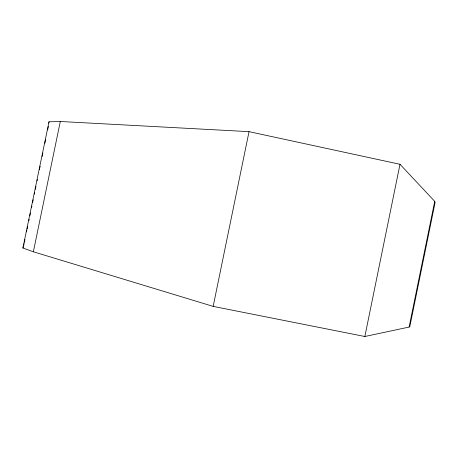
<?xml version="1.0" encoding="UTF-8"?>
<svg xmlns="http://www.w3.org/2000/svg" width="458" height="458" viewBox="0 0 458 458"><rect width="100%" height="100%" fill="white"/><g stroke="black" fill="none" stroke-linecap="round" stroke-linejoin="round"><path stroke-width="0.69" d="M48.892 123.093L49 121.805L60.301 121.496L249.032 131.652L400 164.29L434.728 201.354L435.1 202.447L409.813 326.577L409.114 327.058L364.854 336.504L213.165 306.385L33.365 251.786L22.9 248.013L49 121.805M364.854 336.504L400 164.29M409.114 327.058L434.728 201.354M213.165 306.385L249.032 131.652M23.81 245.127L24.102 243.73M24.389 242.334L24.967 239.54M26.553 231.863L26.845 230.466M27.131 229.074L27.709 226.281M28.865 220.699L29.152 219.302M29.873 215.81L30.451 213.016M31.608 207.434L31.894 206.037M32.615 202.55L33.194 199.757M34.35 194.175L34.636 192.778M35.358 189.286L35.936 186.498M37.092 180.91L37.379 179.513M39.399 169.746L40.121 166.254M42.142 156.481L42.863 152.995M44.884 143.222L45.605 139.73M47.626 129.958L48.348 126.471M33.365 251.786L60.301 121.496M22.9 248.013L23.524 246.519"/></g></svg>
